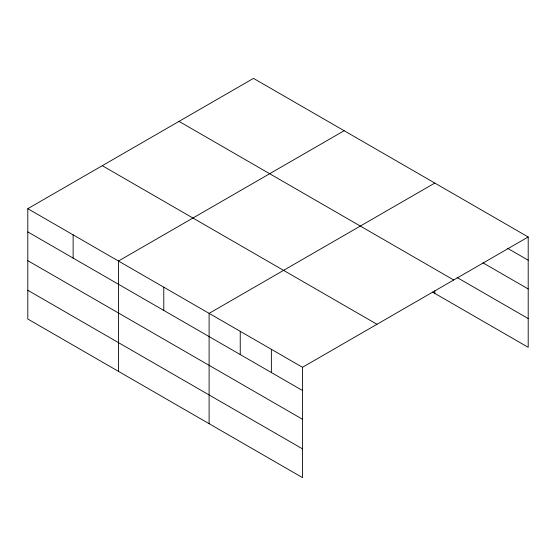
<?xml version="1.0" encoding="UTF-8"?>
<svg xmlns="http://www.w3.org/2000/svg" width="556" height="556" viewBox="0 0 556 556"><rect width="100%" height="100%" fill="white"/><g stroke="black" fill="none" stroke-linecap="round" stroke-linejoin="round"><path stroke-width="0.83" d="M432.568 292.102L528.2 347.312L528.2 236.981L253.494 78.382L27.8 208.688L27.8 319.019L302.506 477.618L302.506 367.287L27.8 208.688M344.15 130.723L118.456 261.028L118.456 371.352M434.799 183.063L209.105 313.362L209.105 423.693M302.506 367.287L528.2 236.981M507.447 248.226L528.2 260.208M482.983 262.849L528.2 288.953M457.039 277.486L528.2 318.567M179.018 121.382L453.724 279.988M102.276 165.688L376.982 324.287M27.8 231.915L302.506 390.514M27.8 260.66L302.506 419.259M27.8 290.274L302.506 448.873M434.799 290.851L434.799 293.387M271.37 349.314L271.37 372.541M240.241 331.341L240.241 354.561M163.777 287.195L163.777 310.422M73.128 234.854L73.128 258.081"/></g></svg>
